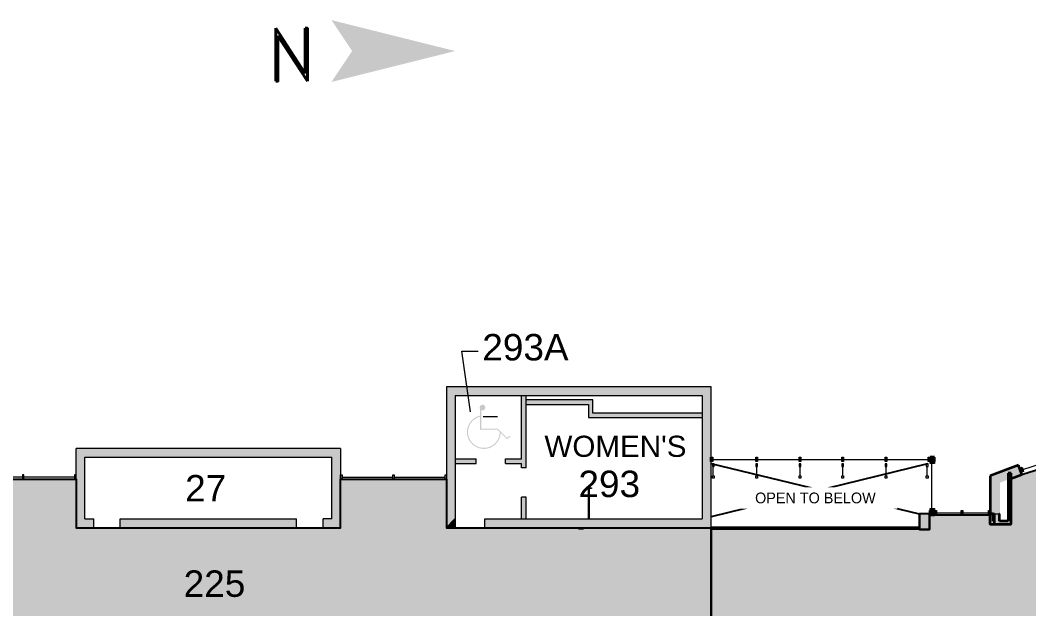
# Model space of a CAD drawing. Extents: x 674 to 9317, y -1087 to 3542.
# Drawn here: x 6752 to 8124, y 2495 to 3297 of the extents above; entities that cross this region are included whole.
import ezdxf

# ---------------------------------------------------------------- set-up
doc = ezdxf.new("R2010")
doc.units = 0
doc.header["$LTSCALE"] = 0.004
doc.header["$MEASUREMENT"] = 0
doc.layers.get('0').update_dxf_attribs({"linetype": 'CONTINUOUS'})
for name, color, linetype in [('CORRIDOR HATCH', 253, 'CONTINUOUS'), ('SOLID', 7, 'CONTINUOUS'), ('STAIR', 252, 'CONTINUOUS')]:
    doc.layers.add(name, color=color, linetype=linetype)
for name, color, linetype, lineweight in [('Room Number', 7, 'CONTINUOUS', 9), ('S-COLS', 7, 'CONTINUOUS', 9), ('TEXT', 7, 'CONTINUOUS', 0), ('WALL', 7, 'CONTINUOUS', 0)]:
    doc.layers.add(name, color=color, linetype=linetype, lineweight=lineweight)
doc.styles.add('ROMAND', font='ROMAND.SHX')
doc.styles.add('style1', font='arial.ttf')
doc.styles.add('style3', font='arial.ttf')

# ---------------------------------------------------------------- blocks, each defined once
blk = doc.blocks.new('ARROW5')
for points in [[(0.1587, 0.039675), (0, 0), (0.13225, 0)], [(0.1587, -0.039675), (0, 0), (0.13225, 0)]]:
    blk.add_solid(points)
blk = doc.blocks.new('AZMND')
for p, q in [((0, 0.5), (0, -0.5)), ((1, 0.5), (0, 0.5)), ((1, -0.5), (1, 0.5)), ((0, -0.5), (1, -0.5))]:
    blk.add_line(p, q)
blk = doc.blocks.new('Column - Architectural - Gypsum Fire Rating Wrap - 16mm Type X Gypsum - 350x500_1-205-Second Floor Plan')
at = {"layer": 'S-COLS'}
for p, q in [((-275, 175), (-275, -175)), ((275, 175), (-275, 175)), ((275, 159), (-275, 159)), ((-259, 159), (-259, -159)), ((259, -159), (259, 159)), ((275, -175), (275, 175)), ((-275, -159), (275, -159)), ((-275, -175), (275, -175))]:
    blk.add_line(p, q, dxfattribs=at)

msp = doc.modelspace()

# ---------------------------------------------------------------- hatches: boundary and pattern name
at = {"layer": 'CORRIDOR HATCH'}
h = msp.add_hatch(color=256, dxfattribs=at)
h.dxf.hatch_style = 1
h.paths.add_polyline_path([(7691.6, 2604.3), (7975, 2604.3), (7975, 2603.6), (7988.8, 2603.6), (7988.8, 2624.9), (7989.6, 2624.9), (7989.6, 2623.4), (7998.1, 2623.4), (8071, 2623.4), (8071, 2610.7), (8100, 2610.7), (8100, 2673.1), (8114.5, 2678.6), (8160.1, 2692.8), (8205.4, 2704), (8252.4, 2712.6), (8275.6, 2715.4), (8299.3, 2718.2), (8345.9, 2721), (8393.7, 2721), (8417.1, 2719.6), (8440.8, 2718.2), (8487.2, 2712.6), (8534.2, 2704), (8579.5, 2692.8), (8602.2, 2685.8), (8639.6, 2673.1), (8639.6, 2610.7), (8668.6, 2610.7), (8668.6, 2623.4), (8807.9, 2623.4), (8807.9, 2462.1), (8804.1, 2462.1), (8804.1, 2456.8), (8748.9, 2456.8), (8653.8, 2456.8), (8383.1, 2456.8), (8383.1, 2417.4), (8321.3, 2417.4), (8321.3, 2456.8), (7988.8, 2456.8), (7988.8, 2464.2), (7975.6, 2464.2), (7901.1, 2463.2), (7691.7, 2463.2), (7691.6, 2461.9)])
h = msp.add_hatch(color=256, dxfattribs=at)
h.dxf.hatch_style = 1
h.paths.add_polyline_path([(5321.6, 2605.9), (5675.6, 2605.9), (5675.6, 2665.9), (5819.6, 2665.9), (5819.6, 2605.9), (6179.6, 2605.9), (6179.6, 2665.9), (6323.6, 2665.9), (6323.6, 2605.9), (6683.6, 2605.9), (6683.6, 2671.9), (6827.6, 2671.9), (6827.6, 2605.9), (7187.6, 2605.9), (7187.6, 2671.9), (7331.6, 2671.9), (7331.6, 2605.9), (7691.6, 2605.9), (7691.6, 2604.3), (7691.6, 2461.9), (7331.6, 2461.9), (7235.6, 2461.9), (6779.6, 2461.9), (6683.6, 2461.9), (6323.6, 2461.9), (6251.6, 2461.9), (5459.6, 2461.9)])
at = {"layer": 'SOLID'}
msp.add_hatch(color=256, dxfattribs=at).paths.add_polyline_path([(7440.1, 2785.9), (7433.6, 2785.9), (7433.6, 2699.9), (7411.8, 2699.9), (7411.8, 2693.4), (7433.6, 2693.4), (7433.6, 2687.7), (7440.1, 2687.7)])
h = msp.add_hatch(color=256, dxfattribs=at)
h.paths.add_polyline_path([(7343.6, 2699.9), (7343.6, 2693.4), (7371.8, 2693.4), (7371.8, 2699.9)])
h.paths.add_polyline_path([(7440.1, 2647.7), (7433.6, 2647.7), (7433.6, 2617.9), (7440.1, 2617.9)])
h = msp.add_hatch(color=256, dxfattribs=at)
h.dxf.hatch_style = 1
h.paths.add_polyline_path([(7995.5, 2701.9), (7989.6, 2701.9), (7989.6, 2695.9), (7995.5, 2695.9)])
for points in [[(8109.8, 2691), (8084.5, 2681.5), (8084.5, 2667.3), (8095.7, 2671.5), (8095.7, 2680.2), (8100, 2680.2), (8100, 2673.1), (8114.5, 2678.6)], [(8071.3, 2676.5), (8071.3, 2624.9), (8077.3, 2624.9), (8083.9, 2624.9), (8084.5, 2624.9), (8084.5, 2667.3), (8084.5, 2681.5)], [(8100, 2673.1), (8100, 2680.2), (8095.7, 2680.2), (8095.7, 2671.5)], [(7667.7, 2604.4), (7667.7, 2605.9), (7662.8, 2605.9), (7662.8, 2604.4)]]:
    msp.add_hatch(color=256, dxfattribs=at).paths.add_polyline_path(points, flags=0)
h = msp.add_hatch(color=256, dxfattribs=at)
h.dxf.hatch_style = 1
h.paths.add_polyline_path([(8077.3, 2614.9), (8075.3, 2614.9), (8075.3, 2624.8), (8071.3, 2624.8), (8071.3, 2623.4), (8071, 2623.4), (8071, 2610.7), (8077.3, 2610.7)])
h.paths.add_polyline_path([(8077.3, 2624.9), (8075.3, 2624.9), (8075.3, 2614.9), (8077.3, 2614.9)])
h.paths.add_polyline_path([(8083.9, 2624.9), (8077.3, 2624.9), (8077.3, 2614.9), (8077.3, 2610.7), (8100, 2610.7), (8100, 2680.2), (8095.7, 2680.2), (8095.7, 2614.9), (8083.9, 2614.9)])
h = msp.add_hatch(color=256, dxfattribs=at)
h.dxf.hatch_style = 1
h.paths.add_polyline_path([(7975, 2625.3), (7988.8, 2625.3), (7988.8, 2603.6), (7975, 2603.6)])
h = msp.add_hatch(color=256, dxfattribs=at)
h.dxf.hatch_style = 1
h.paths.add_polyline_path([(7995.5, 2629.4), (7989.6, 2629.4), (7989.6, 2623.4), (7995.5, 2623.4)])
h = msp.add_hatch(dxfattribs=at)
h.set_pattern_fill('ANSI31', color=256, style=0)
h.set_pattern_definition([(45, (412.30687, -1453.54096), (-0.0883883476, 0.0883883476), [])])
h.paths.add_polyline_path([(7343.6, 2605.9), (7343.6, 2617.9), (7331.6, 2605.9)])
at = {"layer": 'WALL'}
h = msp.add_hatch(color=256, dxfattribs=at)
h.paths.add_polyline_path([(7378.8, 2766.2, 7.915702), (7377.4, 2767.5), (7377.4, 2758.6, 2.016701), (7405.3, 2735), (7413.8, 2726.5), (7418.8, 2730.1), (7417.7, 2731.1), (7413.9, 2728.4), (7401.5, 2740.8), (7378.8, 2740.8)])
h.paths.add_polyline_path([(7377.4, 2757.1), (7377.4, 2739.4), (7400.9, 2739.4), (7403.9, 2736.4, -2.07913)], flags=16)
for points in [[(7691.6, 2701.9), (7691.6, 2695.9), (7694.1, 2695.9), (7694.1, 2701.9)], [(7752.3, 2701.9), (7752.3, 2695.9), (7754.8, 2695.9), (7754.8, 2701.9)], [(7811.3, 2701.9), (7811.3, 2695.9), (7813.8, 2695.9), (7813.8, 2701.9)], [(7869.3, 2701.9), (7869.3, 2695.9), (7871.8, 2695.9), (7871.8, 2701.9)], [(7928.2, 2701.9), (7928.2, 2695.9), (7930.7, 2695.9), (7930.7, 2701.9)], [(7987, 2701.9), (7987, 2695.9), (7989.6, 2695.9), (7989.6, 2701.9)], [(7989.6, 2693.4), (7995.5, 2693.4), (7995.5, 2695.9), (7989.6, 2695.9)], [(8112.2, 2687.5), (8114, 2681.8), (8116.4, 2682.6), (8114.6, 2688.3)], [(7989.6, 2629.4), (7995.5, 2629.4), (7995.5, 2631.9), (7989.6, 2631.9)], [(7995.5, 2629.4), (7995.5, 2623.4), (7998.1, 2623.4), (7998.1, 2629.4)], [(8031.8, 2629.4), (8031.8, 2623.4), (8034.3, 2623.4), (8034.3, 2629.4)], [(8068.8, 2629.4), (8068.8, 2623.4), (8071.3, 2623.4), (8071.3, 2629.4)]]:
    msp.add_hatch(color=256, dxfattribs=at).paths.add_polyline_path(points)
h = msp.add_hatch(color=256, dxfattribs=at)
h.paths.add_polyline_path([(6827.6, 2677.9), (6825.6, 2677.9), (6825.6, 2671.9), (6827.6, 2671.9)])
h.paths.add_polyline_path([(6756.6, 2677.9), (6754.6, 2677.9), (6754.6, 2671.9), (6756.6, 2671.9)])
h.paths.add_polyline_path([(6685.6, 2677.9), (6683.6, 2677.9), (6683.6, 2671.9), (6685.6, 2671.9)])
h = msp.add_hatch(color=256, dxfattribs=at)
h.paths.add_polyline_path([(7331.6, 2677.9), (7329.6, 2677.9), (7329.6, 2671.9), (7331.6, 2671.9)])
h.paths.add_polyline_path([(7260.6, 2677.9), (7258.6, 2677.9), (7258.6, 2671.9), (7260.6, 2671.9)])
h.paths.add_polyline_path([(7189.6, 2677.9), (7187.6, 2677.9), (7187.6, 2671.9), (7189.6, 2671.9)])

# ---------------------------------------------------------------- linework, layer by layer
at = {"layer": 'CORRIDOR HATCH'}
for points in [[(8321.3, 2456.8), (7988.8, 2456.8), (7988.8, 2464.2), (7975.6, 2464.2), (7901.1, 2463.2), (7691.7, 2463.2), (7691.6, 2461.9), (7691.6, 2604.3), (7975, 2604.3), (7975, 2603.6), (7975, 2603.6), (7988.8, 2603.6), (7988.8, 2624.9), (7989.6, 2624.9), (7989.6, 2623.4), (7998.1, 2623.4), (8071, 2623.4), (8071, 2610.7), (8100, 2610.7), (8100, 2673.1), (8114.5, 2678.6), (8160.1, 2692.8)], [(6683.6, 2671.9), (6827.6, 2671.9), (6827.6, 2605.9), (7187.6, 2605.9), (7187.6, 2671.9), (7331.6, 2671.9), (7331.6, 2605.9), (7691.6, 2605.9), (7691.6, 2604.3), (7691.6, 2461.9), (7331.6, 2461.9), (7235.6, 2461.9), (6779.6, 2461.9), (6683.6, 2461.9)]]:
    msp.add_lwpolyline(points, dxfattribs=at)
at = {"layer": 'Room Number'}
for p, q in [((7364.4, 2763.7), (7352.4, 2846.5)), ((7352.4, 2846.5), (7374.5, 2846.5))]:
    msp.add_line(p, q, dxfattribs=at)
at = {"layer": 'SOLID'}
msp.add_lwpolyline([(7975, 2625.3), (7988.8, 2625.3), (7988.8, 2603.6), (7975, 2603.6)], close=True, dxfattribs=at)
for points in [[(7343.6, 2785.9), (7331.6, 2797.9), (7679.6, 2785.9), (7691.6, 2797.9)], [(7343.6, 2617.9), (7331.6, 2605.9), (7343.6, 2785.9), (7331.6, 2797.9)], [(7679.6, 2785.9), (7691.6, 2797.9), (7679.6, 2617.9), (7691.6, 2605.9)], [(7530.6, 2779.9), (7524.6, 2773.9), (7439.6, 2779.9), (7439.6, 2773.9)], [(7530.6, 2761.9), (7524.6, 2755.9), (7530.6, 2779.9), (7524.6, 2773.9)], [(7679.6, 2761.9), (7679.6, 2755.9), (7530.6, 2761.9), (7524.6, 2755.9)], [(7175.6, 2701.9), (7187.6, 2713.9), (6839.6, 2701.9), (6827.6, 2713.9)], [(6839.6, 2701.9), (6827.6, 2713.9), (6839.6, 2617.9), (6827.6, 2605.9)], [(7175.6, 2617.9), (7187.6, 2605.9), (7175.6, 2701.9), (7187.6, 2713.9)], [(6839.6, 2617.9), (6827.6, 2605.9), (6851.6, 2617.9), (6851.6, 2605.9)], [(6887.6, 2617.9), (6887.6, 2605.9), (7127.6, 2617.9), (7127.6, 2605.9)], [(7163.6, 2617.9), (7163.6, 2605.9), (7175.6, 2617.9), (7187.6, 2605.9)], [(7691.6, 2605.9), (7679.6, 2617.9), (7383.6, 2605.9), (7383.6, 2617.9)]]:
    msp.add_solid(points, dxfattribs=at)
at = {"layer": 'STAIR'}
for p, q in [((7975, 2624.6), (7691.6, 2692.8)), ((7985.9, 2692.8), (7691.6, 2620.9))]:
    msp.add_line(p, q, dxfattribs=at)
at = {"layer": 'WALL'}
for p, q in [((7331.6, 2797.9), (7331.6, 2605.9)), ((7691.6, 2797.9), (7331.6, 2797.9)), ((7343.6, 2785.9), (7679.6, 2785.9)), ((7343.6, 2785.9), (7343.6, 2605.9)), ((7433.6, 2699.9), (7433.6, 2785.9)), ((7440.1, 2687.7), (7440.1, 2785.9)), ((7679.6, 2785.9), (7679.6, 2617.9)), ((7691.6, 2605.9), (7691.6, 2797.9)), ((7530.6, 2779.9), (7439.6, 2779.9)), ((7440.1, 2773.9), (7524.6, 2773.9)), ((7524.6, 2773.9), (7524.6, 2755.9)), ((7530.6, 2761.9), (7530.6, 2779.9)), ((7679.6, 2761.9), (7530.6, 2761.9)), ((7381.5, 2757.5), (7401.1, 2757.5)), ((7524.6, 2755.9), (7679.6, 2755.9)), ((6827.6, 2605.9), (6827.6, 2713.9)), ((7187.6, 2713.9), (6827.6, 2713.9)), ((7187.6, 2713.9), (7187.6, 2605.9)), ((6839.6, 2701.9), (7175.6, 2701.9)), ((6839.6, 2617.9), (6839.6, 2701.9)), ((7175.6, 2617.9), (7175.6, 2701.9)), ((7343.6, 2699.9), (7371.8, 2699.9)), ((7343.6, 2693.4), (7371.8, 2693.4)), ((7371.8, 2693.4), (7371.8, 2699.9)), ((7411.8, 2693.4), (7411.8, 2699.9)), ((7411.8, 2699.9), (7433.6, 2699.9)), ((7411.8, 2693.4), (7433.6, 2693.4)), ((7433.6, 2687.7), (7433.6, 2693.4)), ((7694.1, 2698.9), (7752.3, 2698.9)), ((7754.8, 2698.9), (7811.3, 2698.9)), ((7813.8, 2698.9), (7869.3, 2698.9)), ((7871.8, 2698.9), (7928.2, 2698.9)), ((7930.7, 2698.9), (7987, 2698.9)), ((7991.9, 2631.9), (7991.9, 2693.4)), ((8115.5, 2685.4), (8155.3, 2697.8)), ((7440.1, 2687.7), (7433.6, 2687.7)), ((6754.6, 2674.9), (6685.6, 2674.9)), ((6825.6, 2674.9), (6756.6, 2674.9)), ((7189.6, 2674.9), (7258.6, 2674.9)), ((7260.6, 2674.9), (7329.6, 2674.9)), ((7433.6, 2617.9), (7433.6, 2647.7)), ((7440.1, 2647.7), (7433.6, 2647.7)), ((7440.1, 2617.9), (7440.1, 2647.7)), ((7989.6, 2624.9), (7988.8, 2624.9)), ((7997.4, 2626.4), (8031.8, 2626.4)), ((8034.3, 2626.4), (8068.8, 2626.4)), ((8077.3, 2624.9), (8083.9, 2624.9)), ((6839.6, 2617.9), (6851.6, 2617.9)), ((6851.6, 2605.9), (6851.6, 2617.9)), ((6887.6, 2617.9), (7127.6, 2617.9)), ((6887.6, 2605.9), (6887.6, 2617.9)), ((7127.6, 2605.9), (7127.6, 2617.9)), ((7163.6, 2605.9), (7163.6, 2617.9)), ((7175.6, 2617.9), (7163.6, 2617.9)), ((7343.6, 2605.9), (7343.6, 2617.9)), ((7383.6, 2617.9), (7397.6, 2617.9)), ((7383.6, 2605.9), (7383.6, 2617.9)), ((7397.6, 2617.9), (7679.6, 2617.9)), ((6851.6, 2605.9), (6827.6, 2605.9)), ((7127.6, 2605.9), (6887.6, 2605.9)), ((7163.6, 2605.9), (7187.6, 2605.9)), ((7343.6, 2605.9), (7331.6, 2605.9)), ((7343.6, 2605.9), (7331.6, 2605.9)), ((7331.6, 2605.9), (7343.6, 2605.9)), ((7691.6, 2605.9), (7383.6, 2605.9)), ((7391.6, 2605.9), (7383.6, 2605.9)), ((7975, 2606.8), (7691.6, 2606.8)), ((7975, 2606.3), (7691.6, 2606.3)), ((7691.6, 2604.8), (7691.6, 2605.9)), ((7691.6, 2604.3), (7691.6, 2604.8)), ((7691.6, 2604.8), (7975, 2604.8)), ((7975, 2604.3), (7691.6, 2604.3))]:
    msp.add_line(p, q, dxfattribs=at)
at = {"layer": 'WALL', "lineweight": 35}
for p, q in [((7691.6, 2695.9), (7691.6, 2701.9)), ((7995.5, 2701.9), (7989.6, 2701.9)), ((7989.6, 2701.9), (7989.6, 2695.9)), ((7989.6, 2695.9), (7995.5, 2695.9)), ((7995.5, 2695.9), (7995.5, 2701.9)), ((8109.8, 2691), (8071.3, 2676.5)), ((8114.5, 2678.6), (8109.8, 2691)), ((8071.3, 2676.5), (8071.3, 2624.9)), ((8095.7, 2680.2), (8095.7, 2614.9)), ((8100, 2680.2), (8095.7, 2680.2)), ((8100, 2610.7), (8100, 2680.2)), ((8100, 2673.1), (8114.5, 2678.6)), ((7989.6, 2623.4), (7989.6, 2629.4)), ((7989.6, 2629.4), (7995.6, 2629.4)), ((7995.5, 2629.4), (7989.6, 2629.4)), ((7989.6, 2629.4), (7989.6, 2623.4)), ((7995.6, 2623.4), (7989.6, 2623.4)), ((7989.6, 2623.4), (7995.5, 2623.4)), ((7995.5, 2623.4), (7995.5, 2629.4)), ((7995.6, 2629.4), (7995.6, 2623.4)), ((8075.3, 2624.8), (8071, 2624.8)), ((8071, 2624.8), (8071, 2610.7)), ((8071.3, 2624.9), (8077.3, 2624.9)), ((8075.3, 2614.9), (8075.3, 2624.8)), ((8077.3, 2610.7), (8077.3, 2624.9)), ((8083.9, 2624.9), (8084.5, 2624.9)), ((8083.9, 2614.9), (8083.9, 2624.9)), ((8071, 2610.7), (8100, 2610.7)), ((8077.3, 2614.9), (8075.3, 2614.9)), ((8095.7, 2614.9), (8083.9, 2614.9))]:
    msp.add_line(p, q, dxfattribs=at)
at = {"layer": 'WALL'}
for points in [[(7691.6, 2695.9), (7691.6, 2701.9), (7694.1, 2701.9), (7694.1, 2695.9)], [(7752.3, 2695.9), (7752.3, 2701.9), (7754.8, 2701.9), (7754.8, 2695.9)], [(7811.3, 2695.9), (7811.3, 2701.9), (7813.8, 2701.9), (7813.8, 2695.9)], [(7869.3, 2695.9), (7869.3, 2701.9), (7871.8, 2701.9), (7871.8, 2695.9)], [(7928.2, 2695.9), (7928.2, 2701.9), (7930.7, 2701.9), (7930.7, 2695.9)], [(7987, 2695.9), (7987, 2701.9), (7989.6, 2701.9), (7989.6, 2695.9)], [(7995.5, 2693.4), (7989.6, 2693.4), (7989.6, 2695.9), (7995.5, 2695.9)], [(8114, 2681.8), (8112.2, 2687.5), (8114.6, 2688.3), (8116.4, 2682.6)], [(7522.8, 2659.2), (7522.8, 2660.4), (7528.8, 2660.4), (7528.8, 2659.2)], [(7524.6, 2659.2), (7525.8, 2659.2), (7525.8, 2617.9), (7524.6, 2617.9)], [(7995.5, 2629.4), (7989.6, 2629.4), (7989.6, 2631.9), (7995.5, 2631.9)], [(7995.5, 2623.4), (7995.5, 2629.4), (7998.1, 2629.4), (7998.1, 2623.4)], [(8031.8, 2623.4), (8031.8, 2629.4), (8034.3, 2629.4), (8034.3, 2623.4)], [(8068.8, 2623.4), (8068.8, 2629.4), (8071.3, 2629.4), (8071.3, 2623.4)]]:
    msp.add_lwpolyline(points, close=True, dxfattribs=at)
for points in [[(7694.6, 2676.7), (7695.8, 2676.7), (7695.8, 2673.2), (7693.3, 2673.2), (7693.3, 2676.7), (7694.6, 2676.7), (7694.6, 2689.4), (7695.8, 2689.4), (7695.8, 2692.9), (7693.3, 2692.9), (7693.3, 2689.4), (7694.6, 2689.4)], [(7753.6, 2676.7), (7754.8, 2676.7), (7754.8, 2673.2), (7752.3, 2673.2), (7752.3, 2676.7), (7753.6, 2676.7), (7753.6, 2689.4), (7754.8, 2689.4), (7754.8, 2692.9), (7752.3, 2692.9), (7752.3, 2689.4), (7753.6, 2689.4)], [(7812.6, 2676.7), (7813.8, 2676.7), (7813.8, 2673.2), (7811.3, 2673.2), (7811.3, 2676.7), (7812.6, 2676.7), (7812.6, 2689.4), (7813.8, 2689.4), (7813.8, 2692.9), (7811.3, 2692.9), (7811.3, 2689.4), (7812.6, 2689.4)], [(7870.6, 2676.7), (7871.8, 2676.7), (7871.8, 2673.2), (7869.3, 2673.2), (7869.3, 2676.7), (7870.6, 2676.7), (7870.6, 2689.4), (7871.8, 2689.4), (7871.8, 2692.9), (7869.3, 2692.9), (7869.3, 2689.4), (7870.6, 2689.4)], [(7929.6, 2676.7), (7930.8, 2676.7), (7930.8, 2673.2), (7928.3, 2673.2), (7928.3, 2676.7), (7929.6, 2676.7), (7929.6, 2689.4), (7930.8, 2689.4), (7930.8, 2692.9), (7928.3, 2692.9), (7928.3, 2689.4), (7929.6, 2689.4)], [(7985.6, 2676.7), (7986.8, 2676.7), (7986.8, 2673.2), (7984.3, 2673.2), (7984.3, 2676.7), (7985.6, 2676.7), (7985.6, 2689.4), (7986.8, 2689.4), (7986.8, 2692.9), (7984.3, 2692.9), (7984.3, 2689.4), (7985.6, 2689.4)]]:
    msp.add_lwpolyline(points, dxfattribs=at)

# ---------------------------------------------------------------- block references
at = {"layer": 'S-COLS', "xscale": 0.03937007873992115, "yscale": 0.03937007873992115, "zscale": 0.03937007873992115, "rotation": 90}
msp.add_blockref('Column - Architectural - Gypsum Fire Rating Wrap - 16mm Type X Gypsum - 350x500_1-205-Second Floor Plan', (7981.9, 2614.4), dxfattribs=at)
at = {"layer": 'TEXT', "xscale": 1060.991999999969, "yscale": 1060.991999999969, "zscale": 1060.991999999969, "rotation": 180}
msp.add_blockref('ARROW5', (7343.5, 3255), dxfattribs=at)
at = {"layer": 'WALL', "yscale": 6}
for p, xscale, rotation in [((6756.6, 2674.9), 2, 180), ((6827.6, 2674.9), 2, 180), ((7187.6, 2674.9), -2, 180), ((7258.6, 2674.9), -2, 180), ((7329.6, 2674.9), -2, 180), ((7514.6, 2605.9), -2, 90)]:
    msp.add_blockref('AZMND', p, dxfattribs=dict(at, xscale=xscale, rotation=rotation))

# ---------------------------------------------------------------- texts
at = {"layer": 'Room Number', "style": 'style1'}
for s, height, p in [('293A', 36, (7380.3, 2833.7)), ("WOMEN'S", 28.8, (7464.9, 2702.4)), ('27', 36, (6976, 2641.7)), ('293', 36, (7511.1, 2647.6)), ('225', 36, (6974, 2511.8))]:
    msp.add_text(s, height=height, dxfattribs=at).set_placement(p)
at = {"layer": 'TEXT', "style": 'ROMAND'}
msp.add_text('N', height=72, dxfattribs=at).set_placement((7086.9, 3214))

# ---------------------------------------------------------------- next in the draw order: texts
at = {"layer": 'STAIR', "lineweight": 0, "insert": (7833.5, 2653.8), "char_height": 14.625, "width": 207.878, "attachment_point": 2, "line_spacing_factor": 0.965774, "style": 'style3', "bg_fill": 3, "box_fill_scale": 1.5, "bg_fill_color": 256, "bg_fill_transparency": 0}
msp.add_mtext('\\fFutura Lt BT|b0|i0|c0|p34|;OPEN TO BELOW', dxfattribs=at)

doc.saveas('drawing.dxf')
